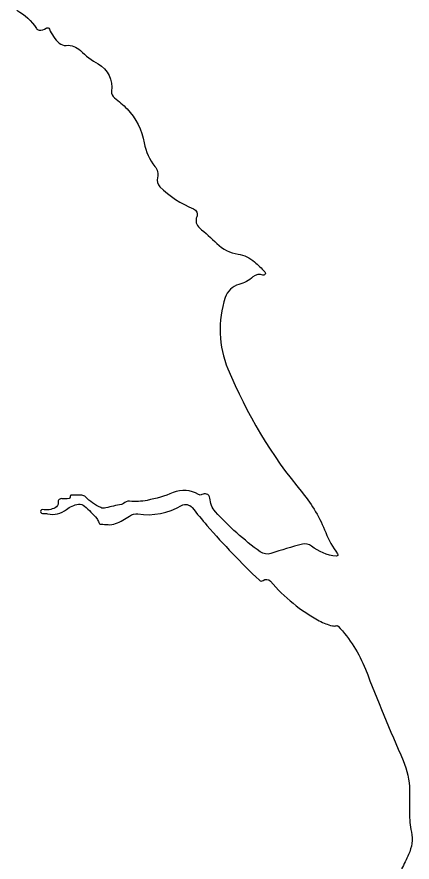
# Model space of a CAD drawing. Header units: millimetres. Extents: x 111502 to 977541, y 8702 to 1044108.
# Drawn here: x 485810 to 565666, y 355388 to 526405 of the extents above; entities that cross this region are included whole.
import ezdxf

# ---------------------------------------------------------------- set-up
doc = ezdxf.new("R2010")
doc.units = ezdxf.units.MM
doc.header["$LTSCALE"] = 0.25
doc.layers.add('Z HVSS V PORT', color=9, linetype='Continuous', plot=False)

# ---------------------------------------------------------------- blocks, each defined once
blk = doc.blocks.new('UK')
at = {"layer": 'Z HVSS V PORT', "color": 63, "true_color": 0xbada55}
blk.add_lwpolyline([(-46777, 350170, -0.1187262), (-42835, 346502, 0.2208397), (-42300, 346173, 0.1938394), (-40895, 346556, -0.4976104), (-40201, 346361, 0.1161635), (-38245, 343529, 0.2115496), (-36818, 343059, -0.2247221), (-33965, 342040, 0.0675628), (-30369, 339304, -0.306687), (-27644, 333807, 0.2735477), (-27070, 332447, -0.0410573), (-24533, 330223, -0.1513666), (-21039, 323319, 0.1304984), (-18883, 318589, -0.2401157), (-18383, 316304, 0.2674055), (-17882, 314476, 0.0984892), (-11090, 309980, -0.4174399), (-10427, 308374, 0.3275291), (-9899, 306156, -0.0167921), (-6369, 302947, 0.1561837), (-2098, 300823, -0.1455779), (1255, 299242, -0.0218202), (3288, 297257, -0.2001641), (3421, 296902, -0.5170566), (2943, 296589, 0.2863949), (925, 296215, -0.1227314), (-1922, 294671, 0.2568282), (-4698, 292056, 0.1775548), (-4134, 277589, 0.0753596), (10914, 252531, -0.0815076), (15614, 244483, 0.0733974), (18015, 240216, -0.654876), (17740, 239714, -0.1504064), (12758, 241750, 0.238694), (10961, 242148, 0.0173487), (4531, 240261, -0.2407792), (2404, 240588, -0.0522297), (-6678, 248706, -0.1803152), (-7779, 251459, 0.3449013), (-8458, 252286, 0.1795146), (-9394, 252157, -0.2679921), (-10077, 252179, 0.2432687), (-15232, 252584, -0.0525579), (-20438, 251009, -0.0682899), (-24020, 250821, 0.2224809), (-25232, 250373, -0.1597691), (-25658, 250155, 0.0289109), (-28811, 249463, -0.1782958), (-29838, 249545, -0.0918192), (-32913, 251719, 0.1999351), (-33637, 252028, -0.0087376), (-35766, 252085, 0.3100125), (-35928, 251983, 0.0896265), (-36016, 251617, -0.3458389), (-36249, 251352, -0.0879346), (-37659, 251340, 0.5023819), (-38454, 250578, -0.3193626), (-39026, 249514, -0.1546189), (-41585, 249122, 1.1261178), (-41613, 248351, -0.0748103), (-40576, 248281, 0.2255169), (-36762, 249164, -0.1334169), (-34343, 250202, -0.2162563), (-33091, 249835, -0.0446033), (-30645, 247313, -0.10618), (-30236, 246505, 0.3413302), (-29799, 246170, -0.0276347), (-28361, 246094, 0.1212014), (-26834, 246299, 0.0629127), (-24048, 247822, -0.1951381), (-22326, 248245, 0.1694124), (-13515, 249947, -0.3740388), (-11355, 249533, 0.0121523), (-8370, 245915, 0.0244472), (2219, 234841, 0.3675313), (2964, 234801, -0.3989258), (4463, 234636, 0.0938355), (14328, 226638, 0.0623374), (16965, 225616, 0.1411926), (17707, 225642, -0.2895285), (18117, 225539, -0.0970915), (23646, 216833, 0.0095376), (31274, 198348, -0.1015188), (32553, 192292, -0.0026075), (32556, 187796, 0.0505389), (32933, 183892, -0.1606424), (32383, 179378, -0.0044892), (30956, 176414, -0.187375)], format="xyb", dxfattribs=at)

msp = doc.modelspace()

# ---------------------------------------------------------------- block references
at = {"lineweight": 0}
msp.add_blockref('UK', (532590.42, 177578.58), dxfattribs=at)

doc.saveas('drawing.dxf')
